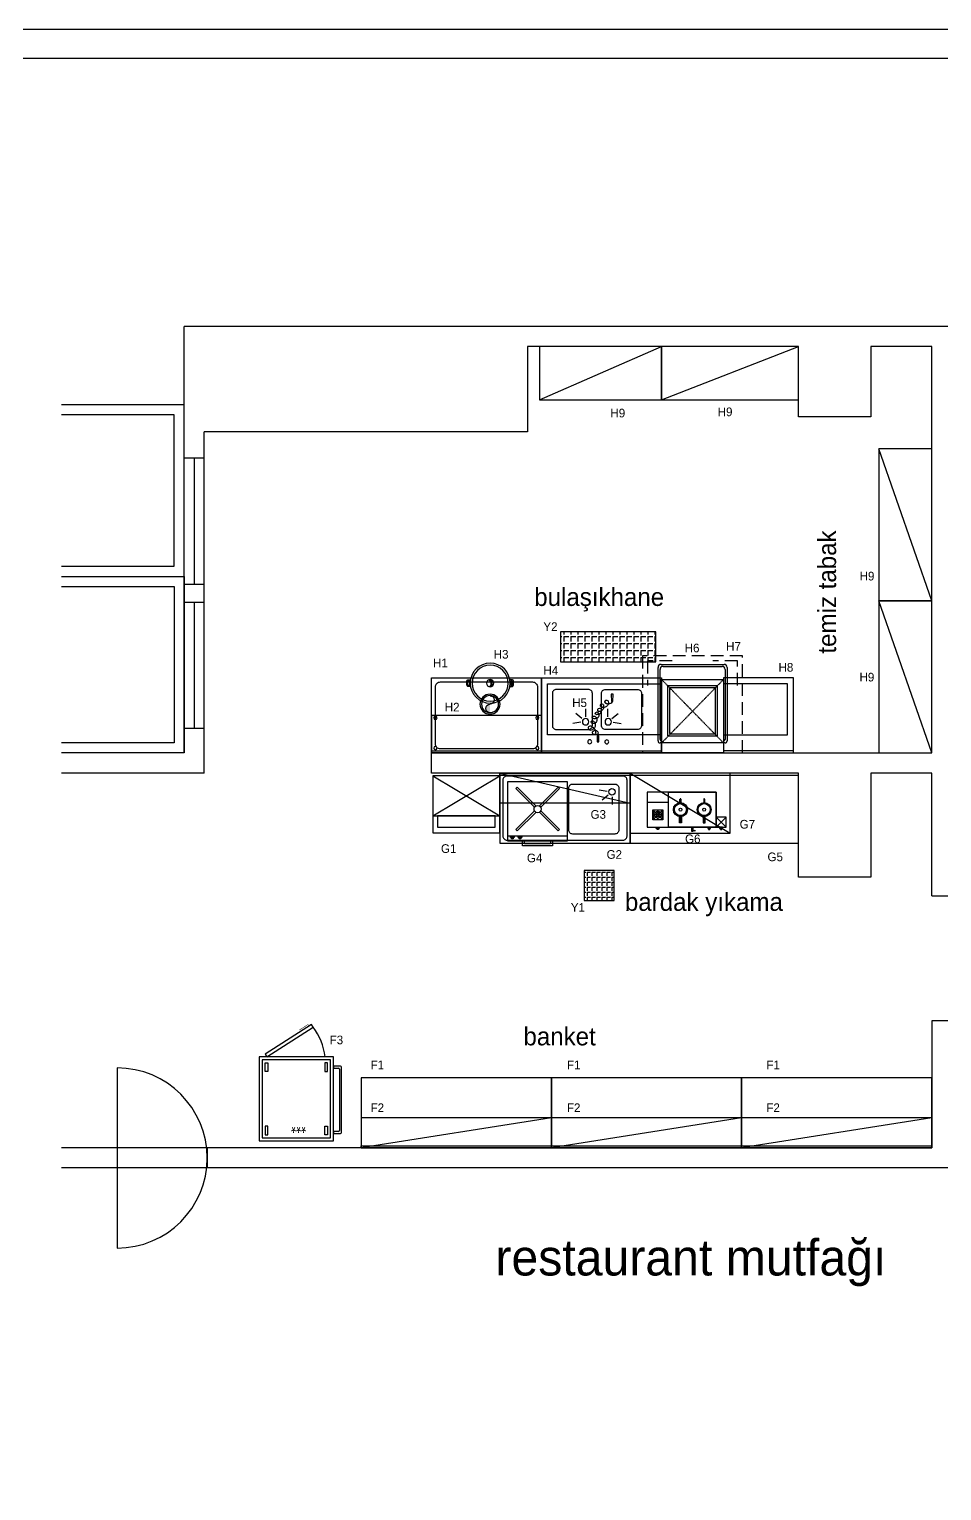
# Model space of a CAD drawing. Header units: centimetres. Extents: x 10321 to 16377, y 5009 to 10690.
# Drawn here: x 12429 to 13341, y 6470 to 7930 of the extents above; entities that cross this region are included whole.
import ezdxf
from ezdxf.enums import TextEntityAlignment as Align

# ---------------------------------------------------------------- set-up
doc = ezdxf.new("R2010")
doc.units = ezdxf.units.CM
doc.header["$MEASUREMENT"] = 0
doc.linetypes.add('DASHED', pattern=[0.75, 0.5, -0.25])
doc.linetypes.add('HIDDENX2', pattern=[19.05, 12.7, -6.35])
doc.layers.add('MUTFAKEKİPMAN', color=1, linetype='Continuous')
doc.layers.add('S2000-025 Antet', color=7, linetype='Continuous')
doc.layers.add('xxx_Auto_Duvar_Duvar Plan Kesit', color=7, linetype='Continuous', lineweight=30)
doc.layers.add('xxx_Auto_Duvar_Duvar Tarama', color=250, linetype='Continuous', lineweight=5)
doc.styles.add('style1', font='stylu.ttf', dxfattribs={"width": 0.8, "height": 12})
doc.styles.add('TAKSİM', font='GOTHIC.TTF', dxfattribs={"height": 20})

# ---------------------------------------------------------------- blocks, each defined once
blk = doc.blocks.new('A$C5F960F77')
at = {"layer": 'MUTFAKEKİPMAN'}
h = blk.add_hatch(color=256, dxfattribs=at)
edge = h.paths.add_edge_path(flags=17)
edge.add_arc((26.2, 51.4), 8.5, 0, 360)
edge = h.paths.add_edge_path()
edge.add_arc((26.2, 51.4), 10, 0, 360)
edge = h.paths.add_edge_path(flags=16)
edge.add_arc((30.5, 51.4), 4.25, 0, 180)
for points in [[(75, 0), (75, 110), (0, 110), (0, 0)], [(75, 110), (75, 0), (37.5, 0), (37.5, 110)], [(73, 0), (75, 0), (75, 110), (73, 110)]]:
    blk.add_lwpolyline(points, close=True, dxfattribs=at)
blk.add_lwpolyline([(71, 9), (71, 101, 0.414214), (66, 106), (9, 106, 0.414214), (4, 101), (4, 9, 0.414214), (9, 4), (66, 4, 0.414214)], format="xyb", close=True, dxfattribs=at)
for centre, radius in [((39.9, 105.9), 1.65), ((70.1, 105.9), 1.65), ((26.2, 51.4), 10), ((26.2, 51.4), 8.5), ((39.9, 4.1), 1.65), ((70.1, 4.1), 1.65)]:
    blk.add_circle(centre, radius, dxfattribs=at)
for centre, start, end in [((22, 51.4), 180, 0), ((30.5, 51.4), 0, 180)]:
    blk.add_arc(centre, 4.25, start, end, dxfattribs=at)
blk = doc.blocks.new('A$C5ED16480')
at = {"layer": 'MUTFAKEKİPMAN'}
for points in [[(23.4, 43.1), (23.4, 44.9, 0.414214), (21.4, 46.9), (18.6, 46.9, 0.414214), (16.6, 44.9), (16.6, 43.1)], [(23.4, 3.7), (23.4, 2, -0.414214), (21.4, 0), (18.6, 0, -0.414214), (16.6, 2), (16.6, 3.7)]]:
    blk.add_lwpolyline(points, format="xyb", dxfattribs=at)
for points in [[(22.4, 44), (22.4, 44.9, 0.414214), (21.4, 45.9), (18.6, 45.9, 0.414214), (17.6, 44.9), (17.6, 44)], [(22.4, 2.8), (22.4, 2, -0.414214), (21.4, 1), (18.6, 1, -0.414214), (17.6, 2), (17.6, 2.8)]]:
    blk.add_lwpolyline(points, format="xyb", close=True, dxfattribs=at)
for points in [[(16.3, 23.4), (17.7, 21.7), (22.3, 21.7), (23.7, 23.1)], [(16.6, 24.8), (18.2, 22.7), (21.9, 22.7), (23.6, 24.1)]]:
    blk.add_lwpolyline(points, dxfattribs=at)
for radius in [20, 18, 3.66]:
    blk.add_circle((20, 23.4), radius, dxfattribs=at)
blk = doc.blocks.new('A$C7ED97EAE')
at = {"layer": 'MUTFAKEKİPMAN'}
for p, q in [((3.5, 88.5), (65.5, 88.5)), ((3.5, 15), (3.5, 88.5)), ((65.5, 88.5), (65.5, 15)), ((0, 3), (0, 76.5)), ((2, 78.5), (3.5, 78.5)), ((2, 5), (2, 75)), ((3.5, 78.5), (65.5, 78.5)), ((3.5, 76.5), (3.5, 76.5)), ((65.5, 78.5), (67, 78.5)), ((65.5, 76.5), (65.5, 76.5)), ((67, 75), (67, 5)), ((69, 76.5), (69, 3)), ((65.5, 15), (3.5, 15)), ((67, 15), (65.5, 15)), ((66, 0), (3, 0)), ((64, 2), (5, 2))]:
    blk.add_line(p, q, dxfattribs=at)
at = {"layer": 'MUTFAKEKİPMAN', "linetype": 'DASHED'}
for p, q in [((65.5, 78.5), (3.5, 15)), ((65.5, 15), (3.5, 78.5))]:
    blk.add_line(p, q, dxfattribs=at)
for points in [[(9.5, 21.5), (59.5, 21.5), (59.5, 71.5), (9.5, 71.5)], [(11.5, 23.5), (57.5, 23.5), (57.5, 69.5), (11.5, 69.5)]]:
    blk.add_lwpolyline(points, close=True, dxfattribs=at)
at = {"layer": 'MUTFAKEKİPMAN'}
for centre, radius, start, end in [((2, 76.5), 2, 90, 180), ((3.5, 75), 1.5, 90, 180), ((65.5, 75), 1.5, 0, 90), ((67, 76.5), 2, 0, 90), ((3, 3), 3, 180, 270), ((5, 5), 3, 180, 270), ((64, 5), 3, 270, 0), ((66, 3), 3, 270, 0)]:
    blk.add_arc(centre, radius, start, end, dxfattribs=at)
blk = doc.blocks.new('A$C0D745B75')
at = {"layer": 'MUTFAKEKİPMAN'}
h = blk.add_hatch(color=256, dxfattribs=at)
h.paths.add_polyline_path([(26.1, 53, 0.025454), (26.6, 53.2, -0.278063), (23.7, 49.1), (23.5, 49.6, 0.265675)])
h.paths.add_polyline_path([(26.6, 53.7, -0.028094), (26.6, 53.2, -0.025454), (26.1, 53, 0.030609), (26.1, 53.5, 0.027259)])
h.paths.add_polyline_path([(26.6, 53.7, -0.027259), (26.1, 53.5, 0.171751), (25.1, 56.2), (25.1, 56.2), (25.1, 56.2, 1.347305), (23.3, 53.6, 0.147228), (26.1, 53.5, -0.030609), (26.1, 53, -0.138731), (23.2, 53.1, -1.347306), (25.5, 56.6, -0.162476)])
h.paths.add_polyline_path([(28.8, 60.8), (29.2, 61.1, -0.483116), (26.6, 53.2, 0.028094), (26.6, 53.7, 0.470681)])
for p, q in [((44.3, 80.8), (45.4, 88.6)), ((38.8, 75.7), (30.9, 75.7)), ((40.5, 79.6), (35.4, 85.7)), ((63.7, 63.4), (55.1, 63.3)), ((57.8, 64.2), (63.7, 64.3)), ((57.8, 64.2), (63.7, 64.3)), ((57.8, 62.7), (57.8, 64.2)), ((57.8, 62.7), (57.8, 64.2)), ((63.7, 62.7), (57.8, 62.7)), ((63.7, 62.7), (57.8, 62.7)), ((63.7, 64.3), (63.7, 62.7)), ((63.7, 64.3), (63.7, 62.7)), ((16.2, 50.2), (23.5, 49.9)), ((16.2, 48.3), (16.2, 50.2)), ((16.2, 50.2), (23.5, 49.9)), ((23.5, 48.8), (16.2, 48.3)), ((23.5, 48.8), (16.2, 48.3)), ((23.5, 49.9), (23.5, 48.8)), ((23.5, 49.9), (23.5, 48.8)), ((38.8, 53.5), (30.9, 53.5)), ((40.5, 49.6), (35.4, 43.5)), ((44.3, 48.3), (45.4, 40.5))]:
    blk.add_line(p, q, dxfattribs=at)
for points in [[(75, 0), (75, 120), (0, 120), (0, 0)], [(75, 0), (75, 120), (73, 120), (73, 0)], [(57, 0), (57, 114), (6, 114), (6, 0)]]:
    blk.add_lwpolyline(points, close=True, dxfattribs=at)
for points in [[(11.5, 73.1), (11.5, 105.1, -0.414214), (15.5, 109.1), (47.5, 109.1, -0.414214), (51.5, 105.1), (51.5, 73.1, -0.414214), (47.5, 69.1), (15.5, 69.1, -0.414214)], [(11.5, 56), (11.5, 24, 0.414214), (15.5, 20), (47.5, 20, 0.414214), (51.5, 24), (51.5, 56, 0.414214), (47.5, 60), (15.5, 60, 0.414214)]]:
    blk.add_lwpolyline(points, format="xyb", close=True, dxfattribs=at)
for centre, radius in [((43.8, 75.9), 3.19), ((63.8, 71.8), 1.99), ((43.8, 53.3), 3.19), ((63.9, 54.7), 1.99)]:
    blk.add_circle(centre, radius, dxfattribs=at)
for centre, radius, start, end in [((50.2, 70.9), 2.23, 344.2337, 207.9654), ((24.7, 57.8), 4.83, 252.4205, 32.9897), ((27.5, 59.6), 1.54, 32.9897, 249.2257), ((28.7, 62.8), 4.98, 249.2257, 346.8801), ((31.9, 62), 1.76, 346.8801, 213.1912), ((32.8, 63.9), 3.77, 229.3228, 3.9844), ((35.4, 64.8), 1.37, 333.6757, 220.8888), ((37.2, 66.4), 3.83, 220.8888, 37.5911), ((41.8, 68.3), 3.8, 188.3237, 15.0502), ((39.3, 68), 1.26, 37.5911, 188.3237), ((44.1, 69), 1.41, 15.0502, 224.2167), ((47, 71.8), 5.53, 224.2167, 344.2337), ((55, 73.5), 7.64, 207.9654, 270.57), ((55.1, 66.2), 2.86, 90.57, 270.57), ((55, 67.4), 1.6, 270.57, 90.57), ((23.8, 54.8), 1.7, 38.755, 252.4205), ((21.8, 53.1), 4.31, 293.2467, 38.755)]:
    blk.add_arc(centre, radius, start, end, dxfattribs=at)
blk.add_solid([(57.8, 64.2), (57.8, 62.7), (63.7, 64.3), (63.7, 62.7)], dxfattribs=at)
blk = doc.blocks.new('A$C72054625')
at = {"layer": 'MUTFAKEKİPMAN'}
for points in [[(0, 57), (66.9, 16.9)], [(0, 16.9), (66.9, 57)], [(0, 16.9), (66.9, 16.9)]]:
    blk.add_lwpolyline(points, dxfattribs=at)
for points in [[(0, 0), (66.9, 0), (66.9, 57), (0, 57)], [(4.6, 5.6), (62.3, 5.6), (62.3, 16.9), (4.6, 16.9)]]:
    blk.add_lwpolyline(points, close=True, dxfattribs=at)
blk = doc.blocks.new('A$C16AF2D51')
at = {"layer": 'MUTFAKEKİPMAN'}
blk.add_line((6.6, 10), (10.6, 10), dxfattribs=at)
for points in [[(0, 64), (0, 10), (60, 10), (60, 64)], [(0, 64), (0, 5), (60, 5), (60, 64)], [(3, 10), (6.6, 10), (6.6, 8.5), (3, 8.5)], [(4, 8.5), (5.4, 8.5), (5.4, 7.1), (4, 7.1)], [(10.6, 10), (14.3, 10), (14.3, 8.5), (10.6, 8.5)], [(11.6, 8.5), (13.1, 8.5), (13.1, 7.1), (11.6, 7.1)], [(45, 0), (15, 0), (15, 5), (45, 5)], [(43, 2), (17, 2), (17, 5), (43, 5)]]:
    blk.add_lwpolyline(points, close=True, dxfattribs=at)
for points in [[(8.1, 57.4), (9.5, 58.8)], [(9.5, 58.8), (28.2, 40.1)], [(31.9, 40.2), (50.5, 58.8)], [(50.5, 58.8), (51.9, 57.4)], [(8.1, 57.4), (26.8, 38.7)], [(33.3, 38.8), (51.9, 57.4)], [(26.7, 35.1), (8.1, 16.4)], [(28.1, 33.6), (9.5, 15)], [(31.8, 33.7), (50.5, 15)], [(33.2, 35.2), (51.9, 16.4)], [(9.5, 15), (8.1, 16.4)], [(50.5, 15), (51.9, 16.4)]]:
    blk.add_lwpolyline(points, dxfattribs=at)
blk.add_circle((30, 36.9), 3.63, dxfattribs=at)
blk = doc.blocks.new('A$C5D7C0D50')
at = {"layer": 'MUTFAKEKİPMAN'}
for points in [[(34.4, 14.8, -0.072213), (32.4, 14.8), (32.4, 8.5), (34.4, 8.5)], [(56.1, 8.5), (58.1, 8.5), (58.1, 14.8, -0.072213), (56.1, 14.8)]]:
    blk.add_hatch(color=256, dxfattribs=at).paths.add_polyline_path(points)
for p, q in [((69, 14.2), (79, 4.2)), ((79, 14.2), (69, 4.2))]:
    blk.add_line(p, q, dxfattribs=at)
for points in [[(0, 4.2), (69, 4.2), (69, 39.2), (0, 39.2)], [(0, 29.2), (21.5, 29.2), (21.5, 39.2), (0, 39.2)], [(69, 4.2), (21.5, 4.2), (21.5, 39.2), (69, 39.2)], [(9.3, 4.2), (12.2, 4.2), (12.2, 3), (9.3, 3)], [(10.2, 3), (11.3, 3), (11.3, 1.9), (10.2, 1.9)], [(47.8, 0.2), (45.2, 0.4), (45.2, 1), (47.8, 1.2)], [(63.5, 4.2), (60.6, 4.2), (60.6, 3), (63.5, 3)], [(62.7, 3), (61.5, 3), (61.5, 1.9), (62.7, 1.9)], [(69, 4.2), (79, 4.2), (79, 14.2), (69, 14.2)], [(75.5, 4.2), (72.5, 4.2), (72.5, 3), (75.5, 3)], [(74.6, 3), (73.4, 3), (73.4, 1.9), (74.6, 1.9)]]:
    blk.add_lwpolyline(points, close=True, dxfattribs=at)
for points in [[(32.9, 28.7), (32.9, 32.2)], [(33.8, 32.2), (33.8, 28.7)], [(56.7, 32.2), (56.7, 28.7)], [(57.6, 28.7), (57.6, 32.2)], [(5.7, 21.6), (15.8, 21.6), (15.8, 11.5), (5.7, 11.5), (5.7, 21.6)], [(34.4, 14.8), (34.4, 8.5), (32.4, 8.5), (32.4, 14.8)], [(56.1, 14.8), (56.1, 8.5), (58.1, 8.5), (58.1, 14.8)], [(45.8, 0), (44.7, 0), (44.7, 4.2)], [(45.8, 4.2), (45.8, 1.1)], [(45.8, 0.4), (45.8, 0)]]:
    blk.add_lwpolyline(points, dxfattribs=at)
blk.add_lwpolyline([(10.8, 21.2), (10.8, 19.2, -0.414214), (10.8, 19.2), (10.7, 19.2, -0.414214), (10.7, 19.2), (10.7, 21.2), (6.6, 21.2, 0.668179), (6.5, 20.9), (9.3, 18.1, -0.810443), (9.1, 18), (6.3, 20.9, 0.668179), (6.1, 20.9), (6.1, 16.6), (8.1, 16.6, -0.414214), (8.1, 16.6), (8.1, 16.5, -0.414214), (8.1, 16.5), (6.1, 16.5), (6.1, 12.4, 0.668179), (6.4, 12.3), (9.2, 15.1, -0.810443), (9.3, 14.9), (6.4, 12, 0.668179), (6.4, 11.9), (10.7, 11.9), (10.7, 13.9, -0.414214), (10.7, 13.9), (10.8, 13.9, -0.414214), (10.8, 13.9), (10.8, 11.9), (14.9, 11.9, 0.668179), (15, 12.2), (12.2, 15, -0.810443), (12.4, 15.1), (15.2, 12.2, 0.668179), (15.4, 12.2), (15.4, 16.5), (13.4, 16.5, -0.414214), (13.4, 16.5), (13.4, 16.6, -0.414214), (13.4, 16.6), (15.4, 16.6), (15.4, 20.9, 0.668179), (15.2, 20.9), (12.4, 18, -0.810443), (12.2, 18.1), (15, 20.9, 0.668179), (14.9, 21.2)], format="xyb", close=True, dxfattribs=at)
for centre, radius in [((10.8, 16.7), 3.53), ((10.8, 16.7), 1.86), ((10.8, 16.7), 0.853), ((33.4, 21.7), 7), ((33.4, 21.7), 6), ((33.4, 21.7), 1.45), ((57.1, 21.7), 7), ((57.1, 21.7), 6), ((57.1, 21.7), 1.45)]:
    blk.add_circle(centre, radius, dxfattribs=at)
for centre in [(33.4, 32.2), (57.1, 32.2)]:
    blk.add_arc(centre, 0.438, 0, 180, dxfattribs=at)
blk = doc.blocks.new('A$C778B3713')
at = {"layer": 'MUTFAKEKİPMAN'}
for p, q in [((8, 131.5), (1, 131.5)), ((8, 129.5), (8, 131.5)), ((0, 130.5), (0, 129.5)), ((0, 129.5), (0, 65.5)), ((2, 67.5), (2, 128.5)), ((3, 129.5), (8, 129.5)), ((1, 64.5), (8, 64.5)), ((8, 66.5), (3, 66.5)), ((8, 64.5), (8, 66.5))]:
    blk.add_line(p, q, dxfattribs=at)
for points in [[(8, 55), (82, 55), (82, 139), (8, 139)], [(11, 58), (79, 58), (79, 136), (11, 136)], [(14, 132.9), (16.6, 132.9), (16.6, 124.4), (14, 124.4)], [(76, 132.9), (73.4, 132.9), (73.4, 124.4), (76, 124.4)], [(14, 61.1), (16.6, 61.1), (16.6, 69.6), (14, 69.6)], [(76, 61.1), (73.4, 61.1), (73.4, 69.6), (76, 69.6)], [(29.8, 22.8), (76.1, 52.5), (74.5, 55), (28.2, 25.3)]]:
    blk.add_lwpolyline(points, close=True, dxfattribs=at)
at = {"layer": 'MUTFAKEKİPMAN', "const_width": 0.5}
blk.add_lwpolyline([(32.3, 24.4), (33.4, 22.8), (40.3, 27.2), (42.1, 28.4)], dxfattribs=at)
at = {"layer": 'MUTFAKEKİPMAN'}
for centre, radius, start, end in [((1, 130.5), 1, 90, 180), ((3, 128.5), 1, 90, 180), ((1, 65.5), 1, 180, 270), ((3, 67.5), 1, 180, 270), ((78.5, 62.7), 62.7, 187.0296, 216.5495)]:
    blk.add_arc(centre, radius, start, end, dxfattribs=at)
at = {"layer": 'MUTFAKEKİPMAN', "style": 'style1', "width": 0.8}
blk.add_text('***', height=12, dxfattribs=at).set_placement((35.3, 119.2))

msp = doc.modelspace()

# ---------------------------------------------------------------- hatches: boundary and pattern name
at = {"layer": 'MUTFAKEKİPMAN'}
h = msp.add_hatch(dxfattribs=at)
h.set_pattern_fill('ANGLE', color=256, angle=270)
h.set_pattern_definition([(270, (7172.402, 9579.3546), (6.985, 1e-14), [5.08, -1.905]), (360, (7172.402, 9579.3546), (-1e-14, 6.985), [5.08, -1.905])])
h.paths.add_polyline_path([(12959.8, 7327.7), (12959.8, 7297.7), (13054.8, 7297.7), (13054.8, 7327.7)])
h = msp.add_hatch(dxfattribs=at)
h.set_pattern_fill('ANGLE', color=256, scale=18, angle=270)
h.set_pattern_definition([(270, (1620.9387, -302.84), (4.95, 8e-15), [3.6, -1.35]), (8e-14, (1620.9387, -302.84), (-8e-15, 4.95), [3.6, -1.35])])
h.paths.add_polyline_path([(13013.3, 7089.2), (12983.3, 7089.2), (12983.3, 7059.2), (13013.3, 7059.2)])

# ---------------------------------------------------------------- linework, layer by layer
msp.add_lwpolyline([(10818.7, 7900.8), (14808.5, 7900.8), (14808.5, 5034.4), (10818.7, 5034.4)], close=True)
for p, q in [((12938.6, 7559.7), (13060.6, 7612.7)), ((13060.6, 7559.7), (13197.6, 7612.7)), ((13330.6, 7358.7), (13277.6, 7510.7)), ((13330.6, 7206.7), (13277.6, 7358.7)), ((12899.1, 7186.7), (13029.1, 7156.7)), ((13029.1, 7186.7), (13129.1, 7126.7)), ((13006.2, 7168.4), (12998.4, 7169.5)), ((13006.2, 7168.4), (12998.4, 7169.5)), ((13007.4, 7164.6), (13001.3, 7159.6)), ((13007.4, 7164.6), (13001.3, 7159.6)), ((13011.3, 7162.9), (13011.3, 7155.1)), ((13011.3, 7162.9), (13011.3, 7155.1)), ((12950.6, 6842.1), (12760.6, 6812.1)), ((13140.6, 6842.1), (12950.6, 6812.1)), ((13330.6, 6842.1), (13140.6, 6812.1))]:
    msp.add_line(p, q, dxfattribs=at)
for points in [[(12938.6, 7559.7), (13060.6, 7559.7), (13060.6, 7612.7), (12938.6, 7612.7)], [(13060.6, 7559.7), (13197.6, 7559.7), (13197.6, 7612.7), (13060.6, 7612.7)], [(13330.6, 7358.7), (13330.6, 7510.7), (13277.6, 7510.7), (13277.6, 7358.7)], [(13330.6, 7206.7), (13330.6, 7358.7), (13277.6, 7358.7), (13277.6, 7206.7)], [(13054.8, 7297.7), (13054.8, 7327.7), (12959.8, 7327.7), (12959.8, 7297.7)], [(13122.6, 7206.7), (13192.6, 7206.7), (13192.6, 7281.7), (13122.6, 7281.7)], [(13122.6, 7224.7), (13186.6, 7224.7), (13186.6, 7275.7), (13122.6, 7275.7)], [(13192.6, 7208.7), (13122.6, 7208.7), (13122.6, 7206.7), (13192.6, 7206.7)], [(12899.1, 7184.7), (13029.1, 7184.7), (13029.1, 7186.7), (12899.1, 7186.7)], [(12899.1, 7116.7), (13029.1, 7116.7), (13029.1, 7186.7), (12899.1, 7186.7)], [(12899.1, 7116.7), (13029.1, 7116.7), (13029.1, 7186.7), (12899.1, 7186.7)], [(12899.1, 7184.7), (13029.1, 7184.7), (13029.1, 7186.7), (12899.1, 7186.7)], [(12899.1, 7156.7), (12899.1, 7186.7), (13029.1, 7186.7), (13029.1, 7156.7)], [(13029.1, 7116.7), (13197.6, 7116.7), (13197.6, 7186.7), (13029.1, 7186.7)], [(13029.1, 7184.7), (13197.6, 7184.7), (13197.6, 7186.7), (13029.1, 7186.7)], [(13029.1, 7126.7), (13129.1, 7126.7), (13129.1, 7186.7), (13029.1, 7186.7)], [(12983.3, 7059.2), (13013.3, 7059.2), (13013.3, 7089.2), (12983.3, 7089.2)], [(12760.6, 6812.1), (12950.6, 6812.1), (12950.6, 6882.1), (12760.6, 6882.1)], [(12950.6, 6812.1), (13140.6, 6812.1), (13140.6, 6882.1), (12950.6, 6882.1)], [(13140.6, 6812.1), (13330.6, 6812.1), (13330.6, 6882.1), (13140.6, 6882.1)], [(12760.6, 6812.1), (12950.6, 6812.1), (12950.6, 6842.1), (12760.6, 6842.1)], [(12950.6, 6812.1), (13140.6, 6812.1), (13140.6, 6842.1), (12950.6, 6842.1)], [(13140.6, 6812.1), (13330.6, 6812.1), (13330.6, 6842.1), (13140.6, 6842.1)], [(12760.6, 6814.1), (12950.6, 6814.1), (12950.6, 6812.1), (12760.6, 6812.1)], [(12950.6, 6814.1), (13140.6, 6814.1), (13140.6, 6812.1), (12950.6, 6812.1)], [(13140.6, 6814.1), (13330.6, 6814.1), (13330.6, 6812.1), (13140.6, 6812.1)]]:
    msp.add_lwpolyline(points, close=True, dxfattribs=at)
at = {"layer": 'MUTFAKEKİPMAN', "linetype": 'HIDDENX2'}
msp.add_lwpolyline([(13141.6, 7303.7), (13041.6, 7303.7), (13041.6, 7206.7), (13141.6, 7206.7)], close=True, dxfattribs=at)
for points in [[(13071.2, 7298.7), (13046.6, 7298.7), (13046.6, 7274.1)], [(13136.6, 7274.1), (13136.6, 7298.7), (13112, 7298.7)]]:
    msp.add_lwpolyline(points, dxfattribs=at)
at = {"layer": 'MUTFAKEKİPMAN'}
for points in [[(12906.1, 7119.7), (13022.1, 7119.7, 0.414214), (13026.1, 7123.7), (13026.1, 7179.7, 0.414214), (13022.1, 7183.7), (12906.1, 7183.7, 0.414214), (12902.1, 7179.7), (12902.1, 7123.7, 0.414214)], [(12906.1, 7119.7), (13022.1, 7119.7, 0.414214), (13026.1, 7123.7), (13026.1, 7179.7, 0.414214), (13022.1, 7183.7), (12906.1, 7183.7, 0.414214), (12902.1, 7179.7), (12902.1, 7123.7, 0.414214)], [(13013.9, 7125.7), (12971.9, 7125.7, -0.414214), (12967.9, 7129.7), (12967.9, 7171.7, -0.414214), (12971.9, 7175.7), (13013.9, 7175.7, -0.414214), (13017.9, 7171.7), (13017.9, 7129.7, -0.414214)], [(13013.9, 7125.7), (12971.9, 7125.7, -0.414214), (12967.9, 7129.7), (12967.9, 7171.7, -0.414214), (12971.9, 7175.7), (13013.9, 7175.7, -0.414214), (13017.9, 7171.7), (13017.9, 7129.7, -0.414214)]]:
    msp.add_lwpolyline(points, format="xyb", close=True, dxfattribs=at)
msp.add_circle((13011.1, 7167.9), 3.19, dxfattribs=at)
msp.add_circle((13011.1, 7167.9), 3.19, dxfattribs=at)
at = {"layer": 'S2000-025 Antet'}
msp.add_lwpolyline([(10783.7, 7929.8), (14818.5, 7929.8), (14818.5, 5009.4), (10783.7, 5009.4)], close=True, dxfattribs=at)
at = {"layer": 'xxx_Auto_Duvar_Duvar Plan Kesit', "lineweight": 30}
for p, q in [((13870.6, 7632.7), (12583.6, 7632.7)), ((12583.6, 7206.7), (12583.6, 7632.7)), ((12926.6, 7612.7), (12926.6, 7527.7)), ((13197.6, 7612.7), (12926.6, 7612.7)), ((13197.6, 7542.7), (13197.6, 7612.7)), ((13330.6, 7612.7), (13269.6, 7612.7)), ((13269.6, 7612.7), (13269.6, 7542.7)), ((13330.6, 7206.7), (13330.6, 7612.7)), ((13269.6, 7542.7), (13197.6, 7542.7)), ((12603.6, 7186.7), (12603.6, 7527.7)), ((12926.6, 7527.7), (12603.6, 7527.7)), ((12603.6, 7501.1), (12583.6, 7501.1)), ((12593.6, 7501.1), (12593.6, 7375.2)), ((12603.6, 7375.2), (12583.6, 7375.2)), ((12603.6, 7357.2), (12583.6, 7357.2)), ((12593.6, 7357.2), (12593.6, 7231.2)), ((12603.6, 7231.2), (12583.6, 7231.2)), ((12583.6, 7206.7), (12461.1, 7206.7)), ((12830.6, 7206.7), (13330.6, 7206.7)), ((12830.6, 7186.7), (12830.6, 7206.7)), ((12603.6, 7186.7), (12461.1, 7186.7)), ((13197.6, 7186.7), (12830.6, 7186.7)), ((13197.6, 7082.7), (13197.6, 7186.7)), ((13330.6, 7186.7), (13269.6, 7186.7)), ((13269.6, 7186.7), (13269.6, 7082.7)), ((13330.6, 7064.1), (13330.6, 7186.7)), ((13269.6, 7082.7), (13197.6, 7082.7)), ((13330.6, 7064.1), (13350.6, 7064.1)), ((13350.6, 6939.1), (13330.6, 6939.1)), ((13330.6, 6939.1), (13330.6, 6812.1)), ((12516.6, 6892.1), (12516.6, 6712.1)), ((13330.6, 6812.1), (12461.1, 6812.1)), ((12606.6, 6812.1), (12606.6, 6792.1)), ((13350.6, 6792.1), (12461.1, 6792.1))]:
    msp.add_line(p, q, dxfattribs=at)
msp.add_arc((12516.6, 6802.1), 90, 270, 90, dxfattribs=at)
at = {"layer": 'xxx_Auto_Duvar_Duvar Tarama', "lineweight": 30}
for points in [[(12461.1, 7383.2), (12583.6, 7383.2), (12583.6, 7554.7), (12461.1, 7554.7)], [(12461.1, 7393.2), (12573.6, 7393.2), (12573.6, 7544.7), (12461.1, 7544.7)], [(12461.1, 7383.2), (12583.6, 7383.2), (12583.6, 7206.7), (12461.1, 7206.7)], [(12461.1, 7373.2), (12573.6, 7373.2), (12573.6, 7216.7), (12461.1, 7216.7)]]:
    msp.add_lwpolyline(points, dxfattribs=at)

# ---------------------------------------------------------------- block references
at = {"layer": 'MUTFAKEKİPMAN', "xscale": -1, "rotation": 90}
for name, p in [('A$C5ED16480', (12912.8, 7296.5)), ('A$C5F960F77', (12940.6, 7281.7)), ('A$C0D745B75', (13060.6, 7281.7))]:
    msp.add_blockref(name, p, dxfattribs=at)
at = {"layer": 'MUTFAKEKİPMAN', "rotation": 180}
for name, p in [('A$C7ED97EAE', (13126.1, 7295.2)), ('A$C778B3713', (12740.7, 6958.2))]:
    msp.add_blockref(name, p, dxfattribs=at)
at = {"layer": 'MUTFAKEKİPMAN'}
for name, p in [('A$C72054625', (12832.1, 7126.9)), ('A$C16AF2D51', (12906.8, 7113.8)), ('A$C5D7C0D50', (13046.1, 7128.4))]:
    msp.add_blockref(name, p, dxfattribs=at)

# ---------------------------------------------------------------- texts
at = {"style": 'TAKSİM'}
for s, p in [('H9', (13016.9, 7542)), ('H9', (13124.1, 7543.2)), ('H9', (13265.9, 7379.1)), ('Y2', (12949.6, 7328.6)), ('H6', (13091.1, 7307.3)), ('H7', (13132.5, 7308.9)), ('H1', (12839.6, 7292.3)), ('H3', (12900.3, 7301)), ('H4', (12950, 7284.9)), ('H8', (13184.9, 7288)), ('H9', (13265.8, 7278.2)), ('H5', (12978.7, 7252.6)), ('H2', (12851.4, 7248.2)), ('G3', (12997.4, 7141)), ('G7', (13146.4, 7131.2)), ('G1', (12847.9, 7106.9)), ('G6', (13091.8, 7116.6)), ('G4', (12933.8, 7097.5)), ('G2', (13013.4, 7101)), ('G5', (13174.2, 7098.6)), ('Y1', (12977, 7048.1)), ('F3', (12735.7, 6915.7)), ('F1', (12776.6, 6890.8)), ('F1', (12972.8, 6890.8)), ('F1', (13172.1, 6890.8)), ('F2', (12776.6, 6848)), ('F2', (12972.8, 6848)), ('F2', (13172.1, 6848))]:
    msp.add_text(s, height=8.64, dxfattribs=at).set_placement(p, align=Align.CENTER)
msp.add_text('temiz tabak', height=18, rotation=90, dxfattribs=at).set_placement((13235, 7306))
for s, height, p in [('bulaşıkhane', 18, (12933.4, 7353.6)), ('bardak yıkama', 18, (13024, 7049)), ('banket', 18, (12922.6, 6914.6)), ('restaurant mutfağı', 36, (12894.6, 6684.7))]:
    msp.add_text(s, height=height, dxfattribs=at).set_placement(p)

doc.saveas('drawing.dxf')
